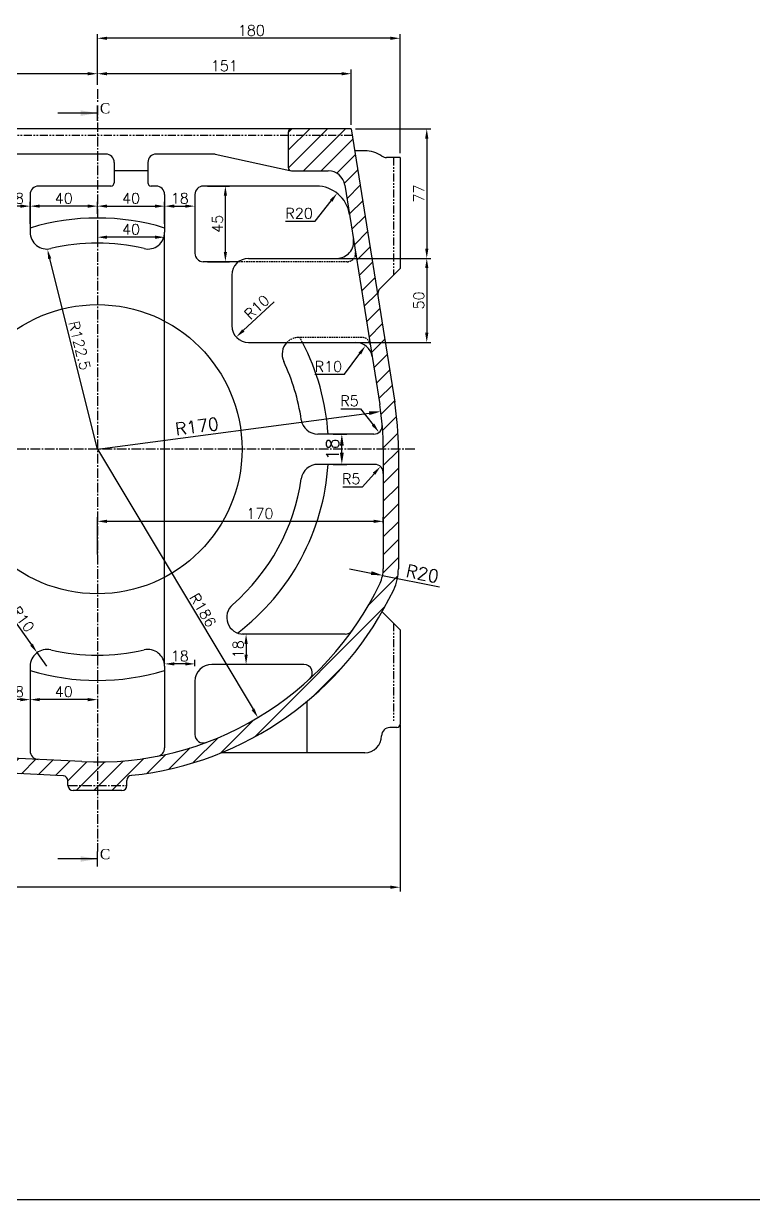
# Model space of a CAD drawing. Header units: millimetres. Extents: x -3508 to 12243, y -3609 to 4092.
# Drawn here: x 4300 to 4734, y -654 to 46 of the extents above; entities that cross this region are included whole.
import ezdxf

# ---------------------------------------------------------------- set-up
doc = ezdxf.new("R2010")
doc.units = ezdxf.units.MM
doc.header["$LTSCALE"] = 0.3
doc.header["$PDSIZE"] = -50
for name, pattern in [('CENTER2', [28.575, 19.05, -3.175, 3.175, -3.175]), ('HIDDEN2', [4.7625, 3.175, -1.5875]), ('PHANTOM2', [31.75, 15.875, -3.175, 3.175, -3.175, 3.175, -3.175])]:
    doc.linetypes.add(name, pattern=pattern)
doc.layers.add('AM_5', color=3, linetype='Continuous', lineweight=25)
doc.layers.add('AM_8', color=1, linetype='Continuous', lineweight=25)
for name, color, linetype in [('center', 1, 'CENTER2'), ('CHAIN ...', 8, 'PHANTOM2'), ('hidden', 4, 'HIDDEN2')]:
    doc.layers.add(name, color=color, linetype=linetype)
doc.styles.add('ROMANTIC', font='romantic.ttf')
doc.styles.add('rs', font='romans.shx')
doc.styles.get("Standard").update_dxf_attribs({"font": 'romans.shx', "width": 1.2})
doc.dimstyles.new('ISO-25', dxfattribs={"dimscale": 2.5, "dimtxt": 2.5, "dimasz": 2.5, "dimexe": 0.7, "dimexo": 0.625, "dimtad": 1, "dimdec": 3, "dimlfac": -1, "dimzin": 9, "dimdsep": 46, "dimtxsty": 'Standard', "dimcen": 2.5, "dimclrd": 1, "dimclre": 1, "dimclrt": 7, "dimazin": 0, "dimtfac": 0.65, "dimtdec": 3, "dimtmove": 0, "dimatfit": 3, "dimfxl": 0, "dimtolj": 1, "dimarcsym": 0})
doc.dimstyles.new('sarab', dxfattribs={"dimscale": 3, "dimtxt": 2.5, "dimasz": 2.3, "dimexe": 1, "dimexo": 1, "dimtad": 1, "dimdec": 3, "dimdsep": 46, "dimtxsty": 'rs', "dimcen": 0, "dimclrd": 1, "dimclre": 1, "dimclrt": 7, "dimadec": 3, "dimazin": 2, "dimtfac": 1, "dimtdec": 3, "dimtmove": 0, "dimatfit": 3, "dimfxl": 0, "dimarcsym": 0})
doc.dimstyles.new('sarab$0', dxfattribs={"dimscale": 3, "dimtxt": 2.5, "dimasz": 2.3, "dimexe": 1, "dimexo": 1, "dimtad": 1, "dimdec": 3, "dimdsep": 46, "dimtxsty": 'rs', "dimcen": 0, "dimclrd": 1, "dimclre": 1, "dimclrt": 7, "dimadec": 3, "dimazin": 2, "dimtfac": 1, "dimtdec": 3, "dimtmove": 0, "dimatfit": 3, "dimfxl": 0, "dimarcsym": 0})
doc.dimstyles.new('sarab$4', dxfattribs={"dimscale": 3, "dimtxt": 2.5, "dimasz": 2.3, "dimexe": 1, "dimexo": 1, "dimtad": 1, "dimdec": 3, "dimdsep": 46, "dimtxsty": 'rs', "dimcen": 0, "dimclrd": 1, "dimclre": 1, "dimclrt": 7, "dimadec": 3, "dimazin": 2, "dimtfac": 1, "dimtdec": 3, "dimtmove": 0, "dimatfit": 2, "dimfxl": 0, "dimarcsym": 0})

# ---------------------------------------------------------------- blocks, each defined once
blk = doc.blocks.new('*D134')
at = {"color": 1, "lineweight": -2, "transparency": 16777216}
for p, q in [((3914.51, -357.92), (3914.51, -470.33)), ((4523.48, -371.35), (4523.48, -470.33)), ((4517.73, -467.83), (3920.26, -467.83))]:
    blk.add_line(p, q, dxfattribs=at)
at = {"color": 1, "transparency": 16777216}
for points in [[(3920.26, -466.87), (3920.26, -468.79), (3914.51, -467.83)], [(4517.73, -466.87), (4517.73, -468.79), (4523.48, -467.83)]]:
    blk.add_solid(points, dxfattribs=at)
at = {"layer": 'Defpoints', "color": 0, "transparency": 16777216}
for p in [(3914.51, -355.42), (4523.48, -368.85), (3914.51, -467.83)]:
    blk.add_point(p, dxfattribs=at)
at = {"color": 7, "transparency": 16777216, "insert": (4186.55, -461.51), "char_height": 6.25, "attachment_point": 5, "style": 'rs'}
blk.add_mtext('(609)', dxfattribs=at)
blk = doc.blocks.new('*D135')
at = {"color": 1, "lineweight": -2, "transparency": 16777216}
for p, q in [((4343.48, 18.46), (4343.48, 39.52)), ((4517.73, 37.02), (4349.23, 37.02)), ((4523.48, -31.35), (4523.48, 39.52))]:
    blk.add_line(p, q, dxfattribs=at)
at = {"color": 1, "transparency": 16777216}
for points in [[(4349.23, 37.97), (4349.23, 36.06), (4343.48, 37.02)], [(4517.73, 37.97), (4517.73, 36.06), (4523.48, 37.02)]]:
    blk.add_solid(points, dxfattribs=at)
at = {"layer": 'Defpoints', "color": 0, "transparency": 16777216}
for p in [(4343.48, 37.02), (4343.48, 15.96), (4523.48, -33.85)]:
    blk.add_point(p, dxfattribs=at)
at = {"color": 7, "transparency": 16777216, "insert": (4435.01, 41.7), "char_height": 6.25, "attachment_point": 5, "style": 'rs'}
blk.add_mtext('180', dxfattribs=at)
blk = doc.blocks.new('*D136')
at = {"color": 1, "lineweight": -2, "transparency": 16777216}
for p, q in [((4343.48, -67.35), (4343.48, -60.3)), ((4349.23, -62.8), (4377.73, -62.8)), ((4383.48, -73.3), (4383.48, -60.3))]:
    blk.add_line(p, q, dxfattribs=at)
at = {"color": 1, "transparency": 16777216}
for points in [[(4349.23, -61.84), (4349.23, -63.76), (4343.48, -62.8)], [(4377.73, -61.84), (4377.73, -63.76), (4383.48, -62.8)]]:
    blk.add_solid(points, dxfattribs=at)
at = {"layer": 'Defpoints', "color": 0, "transparency": 16777216}
for p in [(4383.48, -62.8), (4343.48, -69.85), (4383.48, -75.8)]:
    blk.add_point(p, dxfattribs=at)
at = {"color": 7, "transparency": 16777216, "insert": (4363.48, -58.12), "char_height": 6.25, "attachment_point": 5, "style": 'rs'}
blk.add_mtext('40', dxfattribs=at)
blk = doc.blocks.new('*D137')
at = {"color": 1, "lineweight": -2, "transparency": 16777216}
for p, q in [((4303.48, -73.3), (4303.48, -60.3)), ((4337.73, -62.8), (4309.23, -62.8)), ((4343.48, -67.35), (4343.48, -60.3))]:
    blk.add_line(p, q, dxfattribs=at)
at = {"color": 1, "transparency": 16777216}
for points in [[(4309.23, -61.84), (4309.23, -63.76), (4303.48, -62.8)], [(4337.73, -61.84), (4337.73, -63.76), (4343.48, -62.8)]]:
    blk.add_solid(points, dxfattribs=at)
at = {"layer": 'Defpoints', "color": 0, "transparency": 16777216}
for p in [(4303.48, -62.8), (4343.48, -69.85), (4303.48, -75.8)]:
    blk.add_point(p, dxfattribs=at)
at = {"color": 7, "transparency": 16777216, "insert": (4323.48, -58.12), "char_height": 6.25, "attachment_point": 5, "style": 'rs'}
blk.add_mtext('40', dxfattribs=at)
blk = doc.blocks.new('*D138')
at = {"color": 1, "lineweight": -2, "transparency": 16777216}
for p, q in [((4389.23, -62.8), (4395.73, -62.8)), ((4401.48, -58.35), (4401.48, -65.3))]:
    blk.add_line(p, q, dxfattribs=at)
at = {"color": 1, "transparency": 16777216}
for points in [[(4389.23, -61.84), (4389.23, -63.76), (4383.48, -62.8)], [(4395.73, -61.84), (4395.73, -63.76), (4401.48, -62.8)]]:
    blk.add_solid(points, dxfattribs=at)
at = {"layer": 'Defpoints', "color": 0, "transparency": 16777216}
for p in [(4401.48, -55.85), (4383.48, -62.8), (4401.48, -62.8)]:
    blk.add_point(p, dxfattribs=at)
at = {"color": 7, "transparency": 16777216, "insert": (4392.48, -58.12), "char_height": 6.25, "attachment_point": 5, "style": 'rs'}
blk.add_mtext('18', dxfattribs=at)
blk = doc.blocks.new('*D139')
at = {"color": 1, "lineweight": -2, "transparency": 16777216}
for p, q in [((4408.98, -50.85), (4422.11, -50.85)), ((4419.61, -90.1), (4419.61, -56.6)), ((4408.98, -95.85), (4422.11, -95.85))]:
    blk.add_line(p, q, dxfattribs=at)
at = {"color": 1, "transparency": 16777216}
for points in [[(4418.65, -56.6), (4420.57, -56.6), (4419.61, -50.85)], [(4418.65, -90.1), (4420.57, -90.1), (4419.61, -95.85)]]:
    blk.add_solid(points, dxfattribs=at)
at = {"layer": 'Defpoints', "color": 0, "transparency": 16777216}
for p in [(4406.48, -50.85), (4419.61, -50.85), (4406.48, -95.85)]:
    blk.add_point(p, dxfattribs=at)
at = {"color": 7, "transparency": 16777216, "insert": (4414.92, -73.35), "char_height": 6.25, "attachment_point": 5, "rotation": 90, "style": 'rs'}
blk.add_mtext('45', dxfattribs=at)
blk = doc.blocks.new('*D140')
at = {"color": 1, "lineweight": -2, "transparency": 16777216}
for p, q in [((4285.48, -58.35), (4285.48, -65.3)), ((4297.73, -62.8), (4291.23, -62.8))]:
    blk.add_line(p, q, dxfattribs=at)
at = {"color": 1, "transparency": 16777216}
for points in [[(4291.23, -61.84), (4291.23, -63.76), (4285.48, -62.8)], [(4297.73, -61.84), (4297.73, -63.76), (4303.48, -62.8)]]:
    blk.add_solid(points, dxfattribs=at)
at = {"layer": 'Defpoints', "color": 0, "transparency": 16777216}
for p in [(4285.48, -55.85), (4285.48, -62.8), (4303.48, -62.8)]:
    blk.add_point(p, dxfattribs=at)
at = {"color": 7, "transparency": 16777216, "insert": (4294.48, -58.12), "char_height": 6.25, "attachment_point": 5, "style": 'rs'}
blk.add_mtext('18', dxfattribs=at)
blk = doc.blocks.new('*D147')
at = {"color": 1, "lineweight": -2, "transparency": 16777216}
for p, q in [((4434.87, -317.35), (4429.4, -317.35)), ((4431.9, -323.1), (4431.9, -329.6)), ((4438.95, -335.35), (4429.4, -335.35))]:
    blk.add_line(p, q, dxfattribs=at)
at = {"color": 1, "transparency": 16777216}
for points in [[(4430.94, -323.1), (4432.86, -323.1), (4431.9, -317.35)], [(4430.94, -329.6), (4432.86, -329.6), (4431.9, -335.35)]]:
    blk.add_solid(points, dxfattribs=at)
at = {"layer": 'Defpoints', "color": 0, "transparency": 16777216}
for p in [(4437.37, -317.35), (4431.9, -335.35), (4441.45, -335.35)]:
    blk.add_point(p, dxfattribs=at)
at = {"color": 7, "transparency": 16777216, "insert": (4427.22, -326.35), "char_height": 6.25, "attachment_point": 5, "rotation": 90, "style": 'rs'}
blk.add_mtext('18', dxfattribs=at)
blk = doc.blocks.new('*D148')
at = {"color": 1, "lineweight": -2, "transparency": 16777216}
for p, q in [((4383.48, -336.41), (4383.48, -332.52)), ((4395.73, -335.02), (4389.23, -335.02)), ((4401.48, -336.35), (4401.48, -332.52))]:
    blk.add_line(p, q, dxfattribs=at)
at = {"color": 1, "transparency": 16777216}
for points in [[(4389.23, -334.06), (4389.23, -335.97), (4383.48, -335.02)], [(4395.73, -334.06), (4395.73, -335.97), (4401.48, -335.02)]]:
    blk.add_solid(points, dxfattribs=at)
at = {"layer": 'Defpoints', "color": 0, "transparency": 16777216}
for p in [(4383.48, -335.02), (4383.48, -338.91), (4401.48, -338.85)]:
    blk.add_point(p, dxfattribs=at)
at = {"color": 7, "transparency": 16777216, "insert": (4392.48, -330.33), "char_height": 6.25, "attachment_point": 5, "style": 'rs'}
blk.add_mtext('18', dxfattribs=at)
blk = doc.blocks.new('*D149')
at = {"color": 1, "lineweight": -2, "transparency": 16777216}
for p, q in [((4343.48, -72.35), (4343.48, -83.77)), ((4377.73, -81.27), (4349.23, -81.27)), ((4383.48, -336.41), (4383.48, -78.77))]:
    blk.add_line(p, q, dxfattribs=at)
at = {"color": 1, "transparency": 16777216}
for points in [[(4349.23, -80.31), (4349.23, -82.23), (4343.48, -81.27)], [(4377.73, -80.31), (4377.73, -82.23), (4383.48, -81.27)]]:
    blk.add_solid(points, dxfattribs=at)
at = {"layer": 'Defpoints', "color": 0, "transparency": 16777216}
for p in [(4343.48, -69.85), (4343.48, -81.27), (4383.48, -338.91)]:
    blk.add_point(p, dxfattribs=at)
at = {"color": 7, "transparency": 16777216, "insert": (4363.48, -76.58), "char_height": 6.25, "attachment_point": 5, "style": 'rs'}
blk.add_mtext('40', dxfattribs=at)
blk = doc.blocks.new('*D150')
at = {"color": 1, "lineweight": -2, "transparency": 16777216}
for p, q in [((4303.48, -341.41), (4303.48, -358.77)), ((4337.73, -356.27), (4309.23, -356.27))]:
    blk.add_line(p, q, dxfattribs=at)
at = {"color": 1, "transparency": 16777216}
for points in [[(4309.23, -355.31), (4309.23, -357.23), (4303.48, -356.27)], [(4337.73, -355.31), (4337.73, -357.23), (4343.48, -356.27)]]:
    blk.add_solid(points, dxfattribs=at)
at = {"layer": 'Defpoints', "color": 0, "transparency": 16777216}
for p in [(4303.48, -338.91), (4303.48, -356.27), (4343.48, -356.27)]:
    blk.add_point(p, dxfattribs=at)
at = {"color": 7, "transparency": 16777216, "insert": (4323.48, -351.58), "char_height": 6.25, "attachment_point": 5, "style": 'rs'}
blk.add_mtext('40', dxfattribs=at)
blk = doc.blocks.new('*D151')
at = {"color": 1, "lineweight": -2, "transparency": 16777216}
for p, q in [((4285.48, -362.76), (4285.48, -353.77)), ((4297.73, -356.27), (4291.23, -356.27))]:
    blk.add_line(p, q, dxfattribs=at)
at = {"color": 1, "transparency": 16777216}
for points in [[(4291.23, -355.31), (4291.23, -357.23), (4285.48, -356.27)], [(4297.73, -355.31), (4297.73, -357.23), (4303.48, -356.27)]]:
    blk.add_solid(points, dxfattribs=at)
at = {"layer": 'Defpoints', "color": 0, "transparency": 16777216}
for p in [(4285.48, -356.27), (4303.48, -356.27), (4285.48, -365.26)]:
    blk.add_point(p, dxfattribs=at)
at = {"color": 7, "transparency": 16777216, "insert": (4294.48, -351.58), "char_height": 6.25, "attachment_point": 5, "style": 'rs'}
blk.add_mtext('18', dxfattribs=at)
blk = doc.blocks.new('*D155')
at = {"color": 1, "lineweight": -2, "transparency": 16777216}
for p, q in [((4483.69, -198.35), (4491.85, -198.35)), ((4488.85, -209.45), (4488.85, -205.25)), ((4483.69, -216.35), (4491.85, -216.35))]:
    blk.add_line(p, q, dxfattribs=at)
at = {"color": 1, "transparency": 16777216}
for points in [[(4487.7, -205.25), (4490, -205.25), (4488.85, -198.35)], [(4487.7, -209.45), (4490, -209.45), (4488.85, -216.35)]]:
    blk.add_solid(points, dxfattribs=at)
at = {"layer": 'Defpoints', "color": 0, "transparency": 16777216}
for p in [(4480.69, -198.35), (4488.85, -198.35), (4480.69, -216.35)]:
    blk.add_point(p, dxfattribs=at)
at = {"color": 7, "transparency": 16777216, "insert": (4483.22, -207.35), "char_height": 7.5, "attachment_point": 5, "rotation": 90, "style": 'rs'}
blk.add_mtext('18', dxfattribs=at)
blk = doc.blocks.new('*D156')
at = {"color": 1, "lineweight": -2, "transparency": 16777216}
blk.add_line((4343.48, -207.35), (4315.16, -94.09), dxfattribs=at)
at = {"color": 1, "transparency": 16777216}
blk.add_solid([(4316.09, -93.86), (4314.23, -94.32), (4313.77, -88.51)], dxfattribs=at)
at = {"layer": 'Defpoints', "color": 0, "transparency": 16777216}
for p in [(4313.77, -88.51), (4343.48, -207.35)]:
    blk.add_point(p, dxfattribs=at)
at = {"color": 7, "transparency": 16777216, "insert": (4332.9, -145.71), "char_height": 6.25, "attachment_point": 5, "rotation": 284.03992, "style": 'rs'}
blk.add_mtext('R122.5', dxfattribs=at)
blk = doc.blocks.new('*D162')
at = {"color": 1, "lineweight": -2, "transparency": 16777216}
for p, q in [((4124.48, -47.85), (4124.48, 18.46)), ((4337.73, 15.96), (4130.23, 15.96))]:
    blk.add_line(p, q, dxfattribs=at)
at = {"color": 1, "transparency": 16777216}
for points in [[(4130.23, 16.92), (4130.23, 15), (4124.48, 15.96)], [(4337.73, 16.92), (4337.73, 15), (4343.48, 15.96)]]:
    blk.add_solid(points, dxfattribs=at)
at = {"layer": 'Defpoints', "color": 0, "transparency": 16777216}
for p in [(4124.48, 15.96), (4343.48, 15.96), (4124.48, -50.35)]:
    blk.add_point(p, dxfattribs=at)
at = {"color": 7, "transparency": 16777216, "insert": (4237.01, 20.64), "char_height": 6.25, "attachment_point": 5, "style": 'rs'}
blk.add_mtext('219', dxfattribs=at)
blk = doc.blocks.new('*D286')
at = {"color": 1, "lineweight": -2, "transparency": 16777216}
blk.add_line((4448.54, -119.76), (4430.27, -136.75), dxfattribs=at)
at = {"color": 1, "transparency": 16777216}
blk.add_solid([(4429.62, -136.04), (4430.92, -137.45), (4426.06, -140.66)], dxfattribs=at)
at = {"layer": 'Defpoints', "color": 0, "transparency": 16777216}
for p in [(4433.38, -133.85), (4426.06, -140.66)]:
    blk.add_point(p, dxfattribs=at)
at = {"color": 7, "transparency": 16777216, "insert": (4438.32, -122.86), "char_height": 6.25, "attachment_point": 5, "rotation": 42.91259, "style": 'rs'}
blk.add_mtext('R10', dxfattribs=at)
blk = doc.blocks.new('*D287')
at = {"color": 1, "lineweight": -2, "transparency": 16777216}
for p, q in [((4289.76, -303.34), (4304.3, -323.61)), ((4313.48, -336.41), (4307.66, -328.29))]:
    blk.add_line(p, q, dxfattribs=at)
at = {"color": 1, "transparency": 16777216}
blk.add_solid([(4305.08, -323.05), (4303.53, -324.17), (4307.66, -328.29)], dxfattribs=at)
at = {"layer": 'Defpoints', "color": 0, "transparency": 16777216}
for p in [(4307.66, -328.29), (4313.48, -336.41)]:
    blk.add_point(p, dxfattribs=at)
at = {"color": 7, "transparency": 16777216, "insert": (4299.17, -308.41), "char_height": 6.25, "attachment_point": 5, "rotation": 305.6528, "style": 'rs'}
blk.add_mtext('R10', dxfattribs=at)
blk = doc.blocks.new('*D292')
at = {"color": 1, "lineweight": -2, "transparency": 16777216}
for p, q in [((4496.98, -16.85), (4541.85, -16.85)), ((4539.35, -22.6), (4539.35, -88.1)), ((4486.1, -93.85), (4541.85, -93.85))]:
    blk.add_line(p, q, dxfattribs=at)
at = {"color": 1, "transparency": 16777216}
for points in [[(4538.39, -22.6), (4540.31, -22.6), (4539.35, -16.85)], [(4538.39, -88.1), (4540.31, -88.1), (4539.35, -93.85)]]:
    blk.add_solid(points, dxfattribs=at)
at = {"layer": 'Defpoints', "color": 0, "transparency": 16777216}
for p in [(4494.48, -16.85), (4483.6, -93.85), (4539.35, -93.85)]:
    blk.add_point(p, dxfattribs=at)
at = {"color": 7, "transparency": 16777216, "insert": (4534.66, -55.35), "char_height": 6.25, "attachment_point": 5, "rotation": 90, "style": 'rs'}
blk.add_mtext('77', dxfattribs=at)
blk = doc.blocks.new('*D293')
at = {"color": 1, "lineweight": -2, "transparency": 16777216}
for p, q in [((4539.35, -99.6), (4539.35, -138.1)), ((4495.29, -143.85), (4541.85, -143.85))]:
    blk.add_line(p, q, dxfattribs=at)
at = {"color": 1, "transparency": 16777216}
for points in [[(4538.39, -99.6), (4540.31, -99.6), (4539.35, -93.85)], [(4538.39, -138.1), (4540.31, -138.1), (4539.35, -143.85)]]:
    blk.add_solid(points, dxfattribs=at)
at = {"layer": 'Defpoints', "color": 0, "transparency": 16777216}
for p in [(4539.35, -93.85), (4492.79, -143.85), (4539.35, -143.85)]:
    blk.add_point(p, dxfattribs=at)
at = {"color": 7, "transparency": 16777216, "insert": (4534.66, -118.85), "char_height": 6.25, "attachment_point": 5, "rotation": 90, "style": 'rs'}
blk.add_mtext('50', dxfattribs=at)
blk = doc.blocks.new('*D294')
at = {"color": 1, "lineweight": -2, "transparency": 16777216}
for p, q in [((4343.48, 9.32), (4343.48, 18.46)), ((4488.73, 15.96), (4349.23, 15.96)), ((4494.48, -14.35), (4494.48, 18.46))]:
    blk.add_line(p, q, dxfattribs=at)
at = {"color": 1, "transparency": 16777216}
for points in [[(4349.23, 16.92), (4349.23, 15), (4343.48, 15.96)], [(4488.73, 16.92), (4488.73, 15), (4494.48, 15.96)]]:
    blk.add_solid(points, dxfattribs=at)
at = {"layer": 'Defpoints', "color": 0, "transparency": 16777216}
for p in [(4343.48, 15.96), (4343.48, 6.82), (4494.48, -16.85)]:
    blk.add_point(p, dxfattribs=at)
at = {"color": 7, "transparency": 16777216, "insert": (4418.98, 20.64), "char_height": 6.25, "attachment_point": 5, "style": 'rs'}
blk.add_mtext('151', dxfattribs=at)
blk = doc.blocks.new('*D357')
at = {"color": 1, "lineweight": -2, "transparency": 16777216}
for p, q in [((4488.35, -183.31), (4500.03, -183.31)), ((4500.03, -183.31), (4507.43, -192.76))]:
    blk.add_line(p, q, dxfattribs=at)
at = {"color": 1, "transparency": 16777216}
blk.add_solid([(4508.18, -192.17), (4506.67, -193.35), (4510.97, -197.29)], dxfattribs=at)
at = {"layer": 'Defpoints', "color": 0, "transparency": 16777216}
for p in [(4507.89, -193.35), (4510.97, -197.29)]:
    blk.add_point(p, dxfattribs=at)
at = {"color": 7, "transparency": 16777216, "insert": (4493.41, -178.62), "char_height": 6.25, "attachment_point": 5, "style": 'rs'}
blk.add_mtext('R5', dxfattribs=at)
blk = doc.blocks.new('_DatumFilled')
at = {"color": 0, "linetype": 'ByBlock'}
blk.add_solid([(0, 0.58), (-1, 0), (0, -0.58)], dxfattribs=at)
blk = doc.blocks.new('*D358')
at = {"color": 1, "lineweight": -2, "transparency": 16777216}
for p, q in [((4490.44, -162.8), (4499.51, -150.42)), ((4472.8, -162.8), (4490.44, -162.8))]:
    blk.add_line(p, q, dxfattribs=at)
at = {"color": 1, "transparency": 16777216}
blk.add_solid([(4498.73, -149.86), (4500.28, -150.99), (4502.91, -145.79)], dxfattribs=at)
at = {"layer": 'Defpoints', "color": 0, "transparency": 16777216}
for p in [(4502.91, -145.79), (4497, -153.85)]:
    blk.add_point(p, dxfattribs=at)
at = {"color": 7, "transparency": 16777216, "insert": (4480.84, -158.12), "char_height": 6.25, "attachment_point": 5, "style": 'rs'}
blk.add_mtext('R10', dxfattribs=at)
blk = doc.blocks.new('*D359')
at = {"color": 1, "lineweight": -2, "transparency": 16777216}
for p, q in [((4473.02, -71.72), (4482.49, -59.64)), ((4455.38, -71.72), (4473.02, -71.72))]:
    blk.add_line(p, q, dxfattribs=at)
at = {"color": 1, "transparency": 16777216}
blk.add_solid([(4481.74, -59.05), (4483.24, -60.23), (4486.04, -55.12)], dxfattribs=at)
at = {"layer": 'Defpoints', "color": 0, "transparency": 16777216}
for p in [(4486.04, -55.12), (4473.69, -70.85)]:
    blk.add_point(p, dxfattribs=at)
at = {"color": 7, "transparency": 16777216, "insert": (4463.42, -67.03), "char_height": 6.25, "attachment_point": 5, "style": 'rs'}
blk.add_mtext('R20', dxfattribs=at)
blk = doc.blocks.new('*D360')
at = {"color": 1, "lineweight": -2, "transparency": 16777216}
for p, q in [((4501.04, -229.64), (4508, -221.91)), ((4489.36, -229.64), (4501.04, -229.64))]:
    blk.add_line(p, q, dxfattribs=at)
at = {"color": 1, "transparency": 16777216}
blk.add_solid([(4507.29, -221.27), (4508.71, -222.55), (4511.85, -217.64)], dxfattribs=at)
at = {"layer": 'Defpoints', "color": 0, "transparency": 16777216}
for p in [(4508.5, -221.35), (4511.85, -217.64)]:
    blk.add_point(p, dxfattribs=at)
at = {"color": 7, "transparency": 16777216, "insert": (4494.41, -224.95), "char_height": 6.25, "attachment_point": 5, "style": 'rs'}
blk.add_mtext('R5', dxfattribs=at)
blk = doc.blocks.new('*D840')
at = {"layer": 'AM_5', "color": 1, "lineweight": -2, "transparency": 16777216}
for p, q in [((4343.48, -270.06), (4343.48, -247.73)), ((4349.23, -250.23), (4507.73, -250.23)), ((4513.48, -251.28), (4513.48, -247.73))]:
    blk.add_line(p, q, dxfattribs=at)
at = {"layer": 'AM_5', "color": 1, "transparency": 16777216}
for points in [[(4349.23, -249.28), (4349.23, -251.19), (4343.48, -250.23)], [(4507.73, -249.28), (4507.73, -251.19), (4513.48, -250.23)]]:
    blk.add_solid(points, dxfattribs=at)
at = {"layer": 'Defpoints', "color": 0, "transparency": 16777216}
for p in [(4513.48, -250.23), (4513.48, -253.78), (4343.48, -272.56)]:
    blk.add_point(p, dxfattribs=at)
at = {"layer": 'AM_5', "color": 7, "transparency": 16777216, "insert": (4440.1, -245.55), "char_height": 6.25, "attachment_point": 5, "style": 'rs'}
blk.add_mtext('170', dxfattribs=at)
blk = doc.blocks.new('*D846')
at = {"layer": 'AM_5', "color": 1, "lineweight": -2, "transparency": 16777216}
blk.add_line((4343.48, -207.35), (4505.16, -185.87), dxfattribs=at)
at = {"layer": 'AM_5', "color": 1, "transparency": 16777216}
blk.add_solid([(4505.01, -184.73), (4505.31, -187.01), (4512, -184.96)], dxfattribs=at)
at = {"layer": 'Defpoints', "color": 0, "transparency": 16777216}
for p in [(4512, -184.96), (4343.48, -207.35)]:
    blk.add_point(p, dxfattribs=at)
at = {"layer": 'AM_5', "color": 7, "transparency": 16777216, "insert": (4402.67, -193.81), "char_height": 7.5, "attachment_point": 5, "rotation": 7.56947, "style": 'rs'}
blk.add_mtext('R170', dxfattribs=at)
blk = doc.blocks.new('*D847')
at = {"layer": 'AM_5', "color": 1, "lineweight": -2, "transparency": 16777216}
for p, q in [((4493.48, -278.46), (4506.33, -281.01)), ((4513.1, -282.36), (4547.02, -289.11))]:
    blk.add_line(p, q, dxfattribs=at)
at = {"layer": 'AM_5', "color": 1, "transparency": 16777216}
blk.add_solid([(4506.56, -279.89), (4506.11, -282.14), (4513.1, -282.36)], dxfattribs=at)
at = {"layer": 'Defpoints', "color": 0, "transparency": 16777216}
for p in [(4493.48, -278.46), (4513.1, -282.36)]:
    blk.add_point(p, dxfattribs=at)
at = {"layer": 'AM_5', "color": 7, "transparency": 16777216, "insert": (4536.82, -281.34), "char_height": 7.5, "attachment_point": 5, "rotation": 348.75062, "style": 'rs'}
blk.add_mtext('R20', dxfattribs=at)
blk = doc.blocks.new('*D1085')
at = {"layer": 'AM_5', "color": 1, "lineweight": -2, "transparency": 16777216}
blk.add_line((4343.48, -207.35), (4436.03, -362.03), dxfattribs=at)
at = {"layer": 'AM_5', "color": 1, "transparency": 16777216}
blk.add_solid([(4436.85, -361.54), (4435.2, -362.53), (4438.98, -366.97)], dxfattribs=at)
at = {"layer": 'Defpoints', "color": 0, "transparency": 16777216}
for p in [(4343.48, -207.35), (4438.98, -366.97)]:
    blk.add_point(p, dxfattribs=at)
at = {"layer": 'AM_5', "color": 7, "transparency": 16777216, "insert": (4406.22, -303.08), "char_height": 6.25, "attachment_point": 5, "rotation": 300.8907, "style": 'rs'}
blk.add_mtext('R186', dxfattribs=at)

msp = doc.modelspace()

# ---------------------------------------------------------------- hatches: boundary and pattern name
at = {"layer": 'AM_8'}
h = msp.add_hatch(dxfattribs=at)
h.set_pattern_fill('_U', color=256, scale=7.5, angle=45, style=0, pattern_type=0)
h.set_pattern_definition([(45, (0, 0), (-5.303301, 5.303301), [])])
h.paths.add_polyline_path([(3962.4845, -16.8519), (3929.4845, -16.8519), (3929.2409, -20.8519), (3964.4845, -20.8519), (3964.4845, -18.8519, 0.41421356)])
h.paths.add_polyline_path([(4495.1195, -20.8519), (4456.9845, -20.8519), (4456.9845, -39.8519, 0.41421356), (4458.9845, -41.8519), (4480.8028, -41.8519, -0.36881883), (4490.6791, -50.2841), (4511.3821, -180.6986, -0.03937884), (4513.4845, -207.3519), (4522.4845, -207.3519, 0.03937884), (4520.2708, -179.2875)])
h.paths.add_polyline_path([(4494.4845, -16.8519), (4458.9845, -16.8519, 0.41421356), (4456.9845, -18.8519), (4456.9845, -20.8519), (4495.1195, -20.8519)])
h.paths.add_polyline_path([(4343.4845, -407.3519), (4325.9845, -407.3519, 0.41421356), (4328.9845, -410.3519), (4343.4845, -410.3519)])
h.paths.add_polyline_path([(4360.9845, -407.3519), (4343.4845, -407.3519), (4343.4845, -410.3519), (4357.9845, -410.3519, 0.41421356)])
h.paths.add_polyline_path([(4036.2345, -378.2427), (3984.6676, -375.668, 0.09692988), (4030.1507, -386.9502), (4036.2345, -387.2539)])
h.paths.add_polyline_path([(4036.2345, -378.2427), (4036.2345, -387.2539), (4160.2345, -393.4452), (4160.2345, -384.434)])
h.paths.add_polyline_path([(4160.2345, -384.434), (4160.2345, -393.4452), (4323.0036, -401.5723, -0.41235041), (4325.9845, -404.5722), (4325.9845, -407.3519), (4343.4845, -407.3519), (4343.4845, -393.3519, -0.01247274), (4334.2091, -393.1205)])
h.paths.add_polyline_path([(4519.6893, -290.8796, 0.11111958), (4522.4845, -278.4575), (4522.4845, -207.3519), (4513.4845, -207.3519), (4513.4845, -220.9277, -0.04250087), (4513.4845, -221.7762), (4513.4845, -278.4575, -0.11111958), (4511.5568, -287.0244, -0.28975726), (4343.4845, -393.3519), (4343.4845, -407.3519), (4360.9845, -407.3519), (4360.9845, -404.2769, -0.40858265), (4363.9267, -401.2775, 0.26150504)])
h.paths.add_polyline_path([(3926.8971, -207.3519), (3917.8804, -207.3519), (3914.4845, -263.1019), (3914.4845, -272.9082, 0.08215483), (3923.4845, -311.7006), (3923.4845, -263.3758)])
h.paths.add_polyline_path([(3923.4845, -311.7006, -0.08215483), (3914.4845, -272.9082), (3914.4845, -357.3921, 0.39967594), (3938.2378, -382.361), (4030.1507, -386.9502, -0.09692988), (3984.6676, -375.668), (3938.6866, -373.3722, -0.39967594), (3923.4845, -357.3921)])
edge = h.paths.add_edge_path()
edge.add_line((3962.4845, -41.8519), (3941.683, -41.8519))
edge.add_arc((3941.683, -46.8519), 5, 90, 176.5142088)
edge.add_line((3936.6923, -46.5479), (3926.8971, -207.3519))
edge.add_line((3926.8971, -207.3519), (3917.8804, -207.3519))
edge.add_line((3917.8804, -207.3519), (3929.2409, -20.8519))
edge.add_line((3929.2409, -20.8519), (3964.4845, -20.8519))
edge.add_line((3964.4845, -20.8519), (3964.4845, -39.8519))
edge.add_arc((3962.4845, -39.8519), 2, 270, 360, ccw=False)

# ---------------------------------------------------------------- linework, layer by layer
at = {"color": 60}
for p, q in [((4343.4845, -11.9918), (4343.4845, -2.9749)), ((4343.4845, -455.5246), (4343.4845, -446.5077))]:
    msp.add_line(p, q, dxfattribs=at)
for p, q in [((4494.4845, -16.8519), (3929.4845, -16.8519)), ((4456.9845, -18.8519), (4456.9845, -39.8519)), ((4494.4845, -16.8519), (4520.2708, -179.2875)), ((4348.4845, -31.8519), (4278.4845, -31.8519)), ((4413.4845, -31.8519), (4378.4845, -31.8519)), ((4413.4845, -31.8519), (4457.9179, -41.5438)), ((4502.4845, -29.8519), (4496.3875, -29.8519)), ((4523.4845, -33.8519), (4515.446, -33.8519)), ((4523.4845, -33.8519), (4523.4845, -99.8519)), ((4353.4845, -36.8519), (4353.4845, -48.8519)), ((4373.4845, -41.8519), (4353.4845, -41.8519)), ((4373.4845, -36.8519), (4373.4845, -48.8519)), ((4458.9845, -41.8519), (4480.8028, -41.8519)), ((4303.4845, -55.8519), (4303.4845, -78.2929)), ((4351.4845, -50.8519), (4308.4845, -50.8519)), ((4378.4845, -50.8519), (4375.4845, -50.8519)), ((4383.4845, -55.8519), (4383.4845, -78.2929)), ((4401.4845, -55.8519), (4401.4845, -90.8519)), ((4473.6937, -50.8519), (4406.4845, -50.8519)), ((4490.6791, -50.2841), (4511.3821, -180.6986)), ((4427.3837, -95.8519), (4406.4845, -95.8519)), ((4433.3837, -93.8519), (4485.8827, -93.8519)), ((4423.3837, -103.8519), (4423.3837, -133.8519)), ((4523.4845, -99.8519), (4511.6307, -111.7058)), ((4423.3837, -118.8519), (4423.3837, -118.8519)), ((4433.3837, -143.8519), (4495.3368, -143.8519)), ((4507.8895, -198.3519), (4474.6152, -198.3519)), ((4513.4845, -207.3519), (4513.4845, -278.4575)), ((4522.4845, -207.3519), (4522.4845, -278.4575)), ((4508.5025, -216.3519), (4474.6152, -216.3519)), ((4523.4845, -314.8519), (4512.77, -304.1374)), ((4490.9159, -317.3519), (4430.4112, -317.3519)), ((4523.4845, -314.8519), (4523.4845, -370.8519)), ((4466.2526, -335.3519), (4411.4845, -335.3519)), ((4303.4845, -336.411), (4303.4845, -386.8299)), ((4383.4845, -336.411), (4383.4845, -384.9357)), ((4401.4845, -345.3519), (4401.4845, -377.034)), ((4467.9845, -357.4344), (4467.9845, -387.8519)), ((4334.2091, -393.1205), (3938.6866, -373.3722)), ((4521.4856, -372.8519), (4517.4845, -372.8519)), ((4521.4856, -372.8519), (4517.4845, -372.8519)), ((4521.4845, -372.8519), (4517.4845, -372.8519)), ((4521.4845, -372.8519), (4517.4845, -372.8519)), ((4323.2643, -401.5853), (3938.2378, -382.361)), ((4502.4845, -387.8519), (4417.2731, -387.8519)), ((4494.4845, -387.8519), (4417.2731, -387.8519)), ((4325.9845, -407.3519), (4325.9845, -404.5722)), ((4360.9845, -407.3519), (4360.9845, -404.2769)), ((4357.9845, -410.3519), (4328.9845, -410.3519)), ((2624.0253, -653.5235), (7977.3716, -653.5235))]:
    msp.add_line(p, q)
msp.add_circle((4343.4845, -207.3519), 86)
for centre, radius, start, end in [((4458.9845, -18.8519), 2, 90, 180), ((4348.4845, -36.8519), 5, 0, 90), ((4378.4845, -36.8519), 5, 90, 180), ((4502.4845, -47.8519), 18, 55.6988472, 90), ((4515.446, -28.8519), 5, 235.6988472, 270), ((4458.9845, -39.8519), 2, 180, 270), ((4480.8028, -51.8519), 10, 9.0203041, 90), ((4351.4845, -48.8519), 2, 270, 0), ((4375.4845, -48.8519), 2, 180, 270), ((4308.4845, -55.8519), 5, 90, 180), ((4378.4845, -55.8519), 5, 0, 90), ((4406.4845, -55.8519), 5, 90, 180), ((4473.6937, -70.8519), 20, 9.0203041, 90), ((4343.4845, -207.3519), 137.5, 73.0876102, 106.9123898), ((4313.4845, -78.2929), 10, 180, 283.0861048), ((4373.4845, -78.2929), 10, 256.9138952, 360), ((4485.8827, -83.8519), 10, 270, 9.0203041), ((4343.4845, -207.3519), 122.5, 76.9138952, 103.0861048), ((4406.4845, -90.8519), 5, 180, 270), ((4433.3837, -103.8519), 10, 90, 180), ((4515.1662, -115.2413), 5, 135, 189.0203041), ((4433.3837, -133.8519), 10, 180, 270), ((4463.3344, -150.8519), 10, 135.572996, 205.2402672), ((4343.4845, -207.3519), 137.5, 3.7529523, 27.5044938), ((4496.995, -153.8519), 10, 9.0203041, 90), ((4343.4845, -207.3519), 122.5, 8.2444192, 25.2402672), ((4343.4845, -207.3519), 170, 0, 9.0203041), ((4343.4845, -207.3519), 179, 0, 9.0203041), ((4474.6152, -188.3519), 10, 188.2444192, 270), ((4507.8895, -193.3519), 5, 270, 4.8673122), ((4343.4845, -207.3519), 137.5, 307.3225664, 356.2470477), ((4474.6152, -226.3519), 10, 90, 171.7555808), ((4508.5025, -221.3519), 5, 355.1326878, 90), ((4343.4845, -207.3519), 122.5, 310.9993537, 351.7555808), ((4493.4845, -278.4575), 20, 334.6373156, 0), ((4493.4845, -278.4575), 29, 334.6373156, 0), ((4343.4845, -207.3519), 186, 267.1416057, 334.6373156), ((4343.4845, -207.3519), 195, 276.003651, 334.6373156), ((4430.4112, -307.3519), 10, 130.9993537, 270), ((4490.9159, -312.3519), 5, 270, 324.5416852), ((4313.4845, -336.411), 10, 76.9138952, 180), ((4343.4845, -207.3519), 122.5, 256.9138952, 283.0861048), ((4373.4845, -336.411), 10, 0, 103.0861048), ((4411.4845, -345.3519), 10, 90, 180), ((4466.2526, -340.3519), 5, 312.7091209, 90), ((4343.4845, -207.3519), 137.5, 253.0876102, 286.9123898), ((4406.4845, -377.034), 5, 180, 290.3690868), ((4517.4845, -377.8519), 5, 90, 180), ((4521.4845, -370.8519), 2, 270, 360), ((4502.4845, -377.8519), 10, 270, 0), ((4308.4845, -386.8299), 5, 180, 267.1416057), ((4378.4845, -384.9357), 5, 281.1495289, 0), ((4322.9845, -404.5722), 3, 0, 87.139724), ((4363.9845, -404.2769), 3, 96.003651, 180), ((4328.9845, -407.3519), 3, 180, 270), ((4357.9845, -407.3519), 3, 270, 0)]:
    msp.add_arc(centre, radius, start, end)
at = {"layer": 'center'}
for p, q in [((4343.4845, 6.8207), (4343.4845, -1.5708)), ((4343.4845, -2.9749), (4343.4845, -11.9918)), ((4343.4845, -12.9887), (4343.4845, -446.5077)), ((4532.2973, -207.3519), (3899.9847, -207.3519)), ((4325.9845, -407.3519), (4360.9845, -407.3519))]:
    msp.add_line(p, q, dxfattribs=at)
at = {"layer": 'CHAIN ...'}
for p, q in [((4494.9974, -20.8519), (3929.2172, -20.8519)), ((4519.4845, -33.8519), (4519.4845, -103.8519)), ((4519.4845, -310.8519), (4519.4845, -368.8519)), ((4519.4845, -310.8519), (4519.4845, -368.8519))]:
    msp.add_line(p, q, dxfattribs=at)
at = {"layer": 'hidden'}
for p, q in [((4438.5858, -95.8519), (4427.3837, -95.8519)), ((4492.0565, -95.8519), (4438.5858, -95.8519)), ((4500.7877, -140.8519), (4463.3344, -140.8519))]:
    msp.add_line(p, q, dxfattribs=at)
for centre, radius, start, end in [((4492.0565, -90.8519), 5, 270, 9.0203041), ((4463.3344, -150.8519), 10, 90, 135.572996), ((4343.4845, -207.3519), 137.5, 27.5044938, 28.9231692), ((4500.7877, -145.8519), 5, 9.0203041, 90)]:
    msp.add_arc(centre, radius, start, end, dxfattribs=at)

# ---------------------------------------------------------------- texts
at = {"style": 'ROMANTIC'}
for p in [(4344.9623, -7.6385), (4344.9623, -451.1713)]:
    msp.add_text('C', height=6.1, dxfattribs=at).set_placement(p)

# ---------------------------------------------------------------- dimensions: what is measured, and where the dimension line sits
for base, p1, p2, picture, middle in [((4343.4845, 37.0151), (4523.4845, -33.8519), (4343.4845, 15.9569), '*D135', (4435.0063, 37.0151)), ((4124.4845, 15.9569), (4343.4845, 15.9569), (4124.4845, -50.3519), '*D162', (4237.0098, 15.9569))]:
    dim = msp.add_linear_dim(base=base, p1=p1, p2=p2, dimstyle='sarab', override={"dimscale": 2.5, "dimdec": 2, "dimadec": 2, "dimtdec": 2, "dimatfit": 0})
    dim.commit()
    dim.dimension.update_dxf_attribs({"geometry": picture, "text_midpoint": middle, "dimtype": 160})
for base, p1, p2, override, picture, middle in [((4343.4845, 15.9569), (4494.4845, -16.8519), (4343.4845, 6.8207), {"dimscale": 2.5, "dimdec": 2, "dimadec": 2, "dimtdec": 2}, '*D294', (4418.9845, 20.6444)), ((4285.4845, -62.8031), (4303.4845, -62.8031), (4285.4845, -55.8519), {"dimscale": 2.5, "dimdec": 2, "dimadec": 2, "dimtdec": 2, "dimatfit": 0}, '*D140', (4294.4845, -58.1156)), ((4303.4845, -62.8031), (4343.4845, -69.8519), (4303.4845, -75.7987), {"dimscale": 2.5, "dimdec": 2, "dimadec": 2, "dimtdec": 2, "dimatfit": 0}, '*D137', (4323.4845, -58.1156)), ((4383.4845, -62.8031), (4343.4845, -69.8519), (4383.4845, -75.7987), {"dimscale": 2.5, "dimdec": 2, "dimadec": 2, "dimtdec": 2, "dimatfit": 0}, '*D136', (4363.4845, -58.1156)), ((4401.4845, -62.8031), (4383.4845, -62.8031), (4401.4845, -55.8519), {"dimscale": 2.5, "dimdec": 2, "dimadec": 2, "dimtdec": 2, "dimatfit": 0}, '*D138', (4392.4845, -58.1156)), ((4343.4845, -81.2682), (4383.4845, -338.9052), (4343.4845, -69.8519), {"dimscale": 2.5, "dimdec": 2, "dimadec": 2, "dimtdec": 2, "dimatfit": 0}, '*D149', (4363.4845, -76.5807)), ((4383.4845, -335.0152), (4401.4845, -338.8519), (4383.4845, -338.9052), {"dimscale": 2.5, "dimdec": 2, "dimadec": 2, "dimtdec": 2, "dimatfit": 0}, '*D148', (4392.4845, -330.3277)), ((4303.4845, -356.2682), (4343.4845, -356.2682), (4303.4845, -338.9052), {"dimscale": 2.5, "dimdec": 2, "dimadec": 2, "dimtdec": 2, "dimatfit": 0}, '*D150', (4323.4845, -351.5807)), ((4285.4845, -356.2682), (4303.4845, -356.2682), (4285.4845, -365.2595), {"dimscale": 2.5, "dimdec": 2, "dimadec": 2, "dimtdec": 2, "dimatfit": 0}, '*D151', (4294.4845, -351.5807))]:
    dim = msp.add_linear_dim(base=base, p1=p1, p2=p2, dimstyle='sarab', override=override)
    dim.commit()
    dim.dimension.update_dxf_attribs({"geometry": picture, "text_midpoint": middle})
for base, p1, p2, override, picture, middle in [((4539.3492, -93.8519), (4494.4845, -16.8519), (4483.5955, -93.8519), {"dimscale": 2.5, "dimdec": 2, "dimadec": 2, "dimtdec": 2}, '*D292', (4534.6617, -55.3519)), ((4419.6117, -50.8519), (4406.4845, -95.8519), (4406.4845, -50.8519), {"dimscale": 2.5, "dimdec": 2, "dimadec": 2, "dimtdec": 2, "dimatfit": 0}, '*D139', (4414.9242, -73.3519)), ((4539.3492, -143.8519), (4539.3492, -93.8519), (4492.7891, -143.8519), {"dimscale": 2.5, "dimdec": 2, "dimadec": 2, "dimtdec": 2}, '*D293', (4534.6617, -118.8519)), ((4431.9032, -335.3519), (4437.3674, -317.3519), (4441.4526, -335.3519), {"dimscale": 2.5, "dimdec": 2, "dimadec": 2, "dimtdec": 2, "dimatfit": 0}, '*D147', (4427.2157, -326.3519))]:
    dim = msp.add_linear_dim(base=base, p1=p1, p2=p2, angle=90, dimstyle='sarab', override=override)
    dim.commit()
    dim.dimension.update_dxf_attribs({"geometry": picture, "text_midpoint": middle})
for center, mpoint, override, picture, middle in [((4473.6937, -70.8519), (4486.0391, -55.1169), {"dimscale": 2.5, "dimtoh": 1, "dimdec": 2, "dimcen": 2.5, "dimadec": 1, "dimtdec": 2, "dimldrblk": 'DatumFilled'}, '*D359', (4463.4176, -71.716)), ((4343.4845, -207.3519), (4313.7663, -88.5114), {"dimscale": 2.5, "dimdec": 2, "dimadec": 2, "dimtdec": 2, "dimatfit": 0}, '*D156', (4328.3534, -146.8441)), ((4433.3837, -133.8519), (4426.0598, -140.6608), {"dimscale": 2.5, "dimdec": 2, "dimadec": 2, "dimtdec": 2}, '*D286', (4441.512, -126.2954)), ((4496.995, -153.8519), (4502.9054, -145.7855), {"dimscale": 2.5, "dimtoh": 1, "dimdec": 2, "dimcen": 2.5, "dimadec": 1, "dimtdec": 2, "dimldrblk": 'DatumFilled'}, '*D358', (4480.8373, -162.8042)), ((4507.8895, -193.3519), (4510.9704, -197.29), {"dimscale": 2.5, "dimtoh": 1, "dimdec": 2, "dimcen": 2.5, "dimadec": 1, "dimtdec": 2, "dimtmove": 1, "dimldrblk": 'DatumFilled'}, '*D357', (4500.0332, -183.31)), ((4508.5025, -221.3519), (4511.8495, -217.6374), {"dimscale": 2.5, "dimtoh": 1, "dimdec": 2, "dimcen": 2.5, "dimadec": 1, "dimtdec": 2, "dimtmove": 1, "dimldrblk": 'DatumFilled'}, '*D360', (4501.0367, -229.6379))]:
    dim = msp.add_radius_dim(center=center, mpoint=mpoint, dimstyle='sarab', override=override)
    dim.commit()
    dim.dimension.update_dxf_attribs({"geometry": picture, "text_midpoint": middle, "dimtype": 164})
dim = msp.add_linear_dim(base=(4488.8484, -198.3519), p1=(4480.6896, -216.3519), p2=(4480.6896, -198.3519), angle=90, dimstyle='sarab')
dim.commit()
dim.dimension.update_dxf_attribs({"geometry": '*D155', "text_midpoint": (4483.2234, -207.3519)})
dim = msp.add_radius_dim(center=(4313.4845, -336.411), mpoint=(4307.6558, -328.2854), dimstyle='sarab', override={"dimscale": 2.5, "dimdec": 2, "dimadec": 2, "dimtdec": 2})
dim.commit()
dim.dimension.update_dxf_attribs({"geometry": '*D287', "text_midpoint": (4299.1671, -308.4095)})
dim = msp.add_linear_dim(base=(3914.5061, -467.8326), p1=(4523.4845, -368.8519), p2=(3914.5061, -355.4166), angle=180, text='(609)', dimstyle='sarab', override={"dimscale": 2.5, "dimdec": 2, "dimadec": 2, "dimtdec": 2, "dimatfit": 0})
dim.commit()
dim.dimension.update_dxf_attribs({"geometry": '*D134', "text_midpoint": (4186.5536, -467.8326), "dimtype": 160})
at = {"layer": 'AM_5'}
for center, mpoint, picture, middle in [((4343.4845, -207.3519), (4512.0031, -184.9582), '*D846', (4403.4104, -199.3886)), ((4493.4845, -278.4575), (4513.1003, -282.3591), '*D847', (4535.7253, -286.8592))]:
    dim = msp.add_radius_dim(center=center, mpoint=mpoint, dimstyle='sarab$4', dxfattribs=at)
    dim.commit()
    dim.dimension.update_dxf_attribs({"geometry": picture, "text_midpoint": middle, "dimtype": 164})
dim = msp.add_radius_dim(center=(4343.4845, -207.3519), mpoint=(4438.9773, -366.9675), dimstyle='sarab$4', override={"dimscale": 2.5}, dxfattribs=at)
dim.commit()
dim.dimension.update_dxf_attribs({"geometry": '*D1085', "text_midpoint": (4402.1974, -305.4901), "dimtype": 164})
dim = msp.add_linear_dim(base=(4513.4845, -250.2342), p1=(4343.4845, -272.5627), p2=(4513.4845, -253.7847), dimstyle='sarab$0', override={"dimscale": 2.5}, dxfattribs=at)
dim.commit()
dim.dimension.update_dxf_attribs({"geometry": '*D840', "text_midpoint": (4440.1042, -250.2342), "dimtype": 160})

# ---------------------------------------------------------------- leaders
for points in [[(4343.4845, -7.4834), (4319.9785, -7.4834)], [(4343.4845, -451.0161), (4319.9785, -451.0161)]]:
    msp.add_leader(points, dimstyle='ISO-25', override={"dimscale": 2, "dimasz": 5})

doc.saveas('drawing.dxf')
